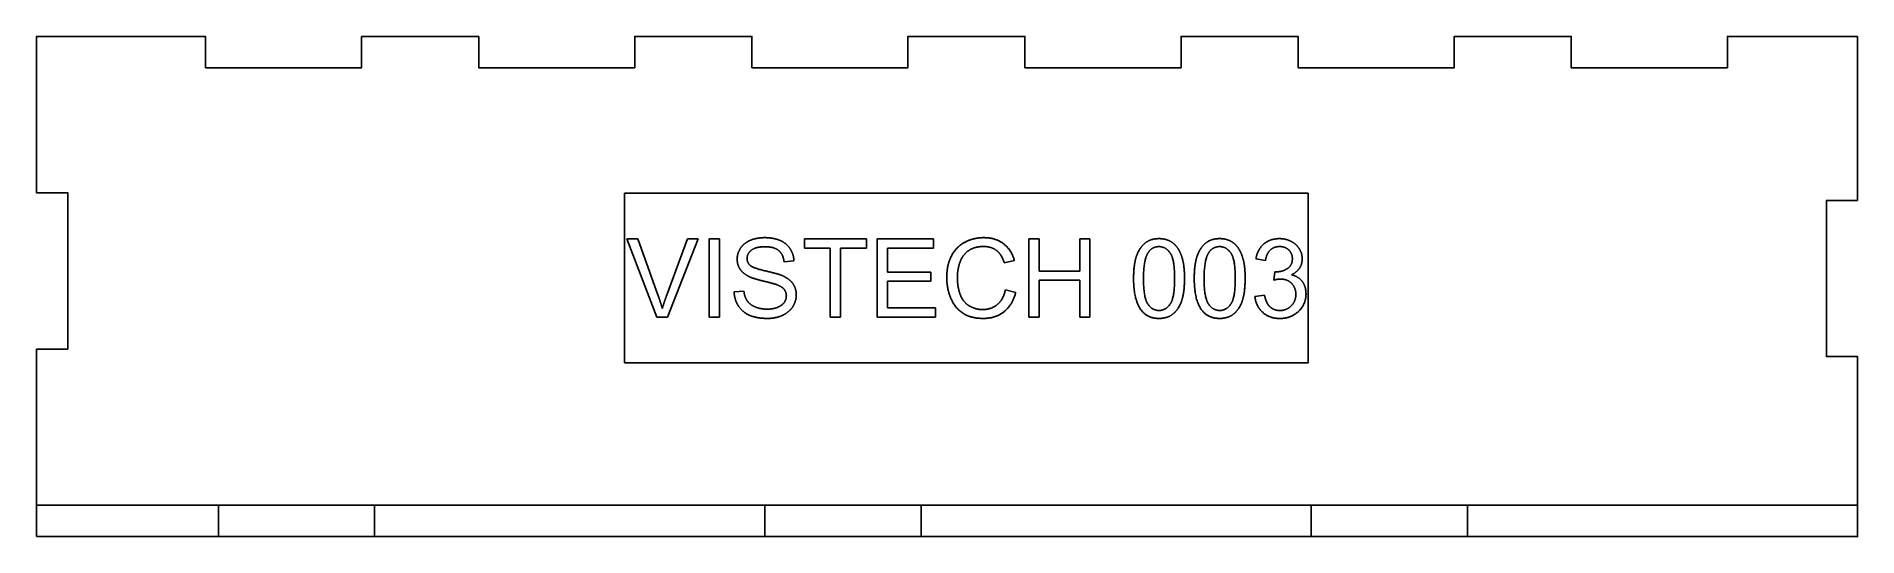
# Model space of a CAD drawing. Header units: millimetres. Extents: x -175 to 175, y 0 to 96.
import ezdxf

# ---------------------------------------------------------------- set-up
doc = ezdxf.new("R2010")
doc.units = ezdxf.units.MM
doc.layers.get('0').update_dxf_attribs({"linetype": 'CONTINUOUS'})

msp = doc.modelspace()

# ---------------------------------------------------------------- linework, layer by layer
for p, q in [((-90.02, 96), (-112.52, 96)), ((14.98, 96.02), (-7.52, 96.02)), ((119.98, 96.02), (97.48, 96.02)), ((-55.75, 42.14), (-61.56, 57.14)), ((-61.56, 57.14), (-59.42, 57.14)), ((-59.42, 57.14), (-55.52, 46.24)), ((-53.92, 46.24), (-49.87, 57.14)), ((-47.84, 57.14), (-53.72, 42.14)), ((-49.87, 57.14), (-47.84, 57.14)), ((-45.73, 42.14), (-45.73, 57.14)), ((-45.73, 57.14), (-43.74, 57.14)), ((-43.74, 57.14), (-43.74, 42.14)), ((-27.39, 55.37), (-27.39, 57.14)), ((-27.39, 57.14), (-15.5, 57.14)), ((-15.5, 57.14), (-15.5, 55.37)), ((-13.42, 42.14), (-13.42, 57.14)), ((-13.42, 57.14), (-2.58, 57.14)), ((-2.58, 57.14), (-2.58, 55.37)), ((15.71, 42.14), (15.71, 57.14)), ((15.71, 57.14), (17.69, 57.14)), ((17.69, 57.14), (17.69, 50.98)), ((25.49, 50.98), (25.49, 57.14)), ((25.49, 57.14), (27.47, 57.14)), ((27.47, 57.14), (27.47, 42.14)), ((-29.43, 52.91), (-31.33, 52.77)), ((-22.45, 55.37), (-27.39, 55.37)), ((-22.45, 42.14), (-22.45, 55.37)), ((-15.5, 55.37), (-20.46, 55.37)), ((-20.46, 55.37), (-20.46, 42.14)), ((-2.58, 55.37), (-11.44, 55.37)), ((-11.44, 55.37), (-11.44, 50.77)), ((12.94, 53.02), (10.99, 52.56)), ((61.2, 52.98), (59.36, 53.31)), ((-11.44, 50.77), (-3.14, 50.77)), ((-3.14, 49.01), (-11.44, 49.01)), ((-11.44, 49.01), (-11.44, 43.91)), ((-3.14, 50.77), (-3.14, 49.01)), ((17.69, 50.98), (25.49, 50.98)), ((25.49, 49.21), (17.69, 49.21)), ((17.69, 49.21), (17.69, 42.14)), ((25.49, 42.14), (25.49, 49.21)), ((62.8, 49.24), (63.01, 50.85)), ((-40.92, 46.96), (-39.04, 47.12)), ((11.22, 47.4), (13.2, 46.89)), ((59.17, 46.1), (61.01, 46.34)), ((-53.72, 42.14), (-55.75, 42.14)), ((-43.74, 42.14), (-45.73, 42.14)), ((-20.46, 42.14), (-22.45, 42.14)), ((-2.23, 42.14), (-13.42, 42.14)), ((-11.44, 43.91), (-2.23, 43.91)), ((-2.23, 43.91), (-2.23, 42.14)), ((17.69, 42.14), (15.71, 42.14)), ((27.47, 42.14), (25.49, 42.14))]:
    msp.add_line(p, q)
for points in [[(168.92, 6), (100, 6), (100, 0), (70, 0), (70, 6), (-5, 6), (-5, 0), (-35, 0), (-35, 6), (-110.02, 6), (-110.02, 0), (-140.02, 0), (-140.02, 6), (-175, 6), (-175, 36), (-169, 36), (-169, 66), (-175.02, 66), (-175.02, 96), (-142.52, 96), (-142.52, 90), (-112.52, 90), (-112.52, 96), (-90.02, 96), (-90.02, 90), (-60.02, 90), (-60.02, 96.02), (-37.52, 96.02), (-37.52, 90.02), (-7.52, 90.02), (-7.52, 96.02), (14.98, 96.02), (14.98, 90.02), (44.98, 90.02), (44.98, 96.02), (67.48, 96.02), (67.48, 90.02), (97.48, 90.02), (97.48, 96.02), (119.98, 96.02), (119.98, 90.02), (149.98, 90.02), (149.98, 96.02), (174.98, 96), (174.98, 64.54), (169, 64.54), (169, 49.54), (169, 34.54), (175, 34.54), (175, 6)], [(-61.97, 33.34), (69.4, 33.34), (69.4, 65.93), (-61.97, 65.93)], [(-175, 0), (175, 0), (175, 6), (-175, 6)]]:
    msp.add_lwpolyline(points, close=True)
for points in [[(-39.7, 55.38), (-39.05, 56.37), (-37.82, 56.88)], [(-37.82, 56.88), (-36.58, 57.39), (-35.06, 57.39)], [(-35.06, 57.39), (-33.4, 57.39), (-32.12, 56.86)], [(-32.12, 56.86), (-30.85, 56.32), (-30.16, 55.27)], [(0.83, 53.84), (1.73, 55.58), (3.38, 56.49)], [(3.38, 56.49), (5.04, 57.39), (7.02, 57.39)], [(7.02, 57.39), (9.27, 57.39), (10.81, 56.25)], [(10.81, 56.25), (12.34, 55.1), (12.94, 53.02)], [(36.4, 53.82), (36.95, 55.44), (38.03, 56.32)], [(38.03, 56.32), (39.11, 57.2), (40.74, 57.2)], [(40.74, 57.2), (41.95, 57.2), (42.86, 56.71)], [(42.86, 56.71), (43.77, 56.23), (44.37, 55.31)], [(48.06, 53.82), (48.6, 55.44), (49.68, 56.32)], [(49.68, 56.32), (50.76, 57.2), (52.4, 57.2)], [(52.4, 57.2), (53.61, 57.2), (54.52, 56.71)], [(54.52, 56.71), (55.43, 56.23), (56.02, 55.31)], [(59.36, 53.31), (59.69, 55.16), (60.89, 56.18)], [(60.89, 56.18), (62.09, 57.2), (63.87, 57.2)], [(63.87, 57.2), (65.1, 57.2), (66.13, 56.67)], [(66.13, 56.67), (67.16, 56.14), (67.71, 55.23)], [(-40.34, 53.26), (-40.34, 54.39), (-39.7, 55.38)], [(-39.82, 51.39), (-40.34, 52.23), (-40.34, 53.26)], [(-37.61, 54.98), (-38.43, 54.32), (-38.43, 53.39)], [(-38.43, 53.39), (-38.43, 52.58), (-37.85, 52.06)], [(-34.98, 55.64), (-36.78, 55.64), (-37.61, 54.98)], [(-32.37, 54.92), (-33.25, 55.64), (-34.98, 55.64)], [(-31.33, 52.77), (-31.48, 54.19), (-32.37, 54.92)], [(-30.16, 55.27), (-29.48, 54.23), (-29.43, 52.91)], [(-0.06, 49.75), (-0.06, 52.09), (0.83, 53.84)], [(2.46, 52.64), (1.99, 51.24), (1.99, 49.76)], [(4.09, 54.87), (2.93, 54.04), (2.46, 52.64)], [(6.98, 55.69), (5.25, 55.69), (4.09, 54.87)], [(9.48, 54.95), (8.48, 55.69), (6.98, 55.69)], [(10.99, 52.56), (10.47, 54.2), (9.48, 54.95)], [(35.85, 49.53), (35.85, 52.19), (36.4, 53.82)], [(38.7, 54.6), (37.75, 53.23), (37.75, 49.53)], [(40.72, 55.67), (39.46, 55.67), (38.7, 54.6)], [(42.88, 54.46), (42.01, 55.67), (40.72, 55.67)], [(43.74, 49.53), (43.74, 53.24), (42.88, 54.46)], [(44.37, 55.31), (44.96, 54.39), (45.3, 53.08)], [(45.3, 53.08), (45.64, 51.76), (45.64, 49.53)], [(47.51, 49.53), (47.51, 52.19), (48.06, 53.82)], [(50.35, 54.6), (49.4, 53.23), (49.4, 49.53)], [(52.38, 55.67), (51.11, 55.67), (50.35, 54.6)], [(54.53, 54.46), (53.67, 55.67), (52.38, 55.67)], [(55.4, 49.53), (55.4, 53.24), (54.53, 54.46)], [(56.02, 55.31), (56.61, 54.39), (56.95, 53.08)], [(56.95, 53.08), (57.29, 51.76), (57.29, 49.53)], [(62.12, 55.01), (61.4, 54.33), (61.2, 52.98)], [(63.91, 55.68), (62.84, 55.68), (62.12, 55.01)], [(65.68, 55.02), (64.99, 55.68), (63.91, 55.68)], [(65.42, 51.45), (66.37, 52.06), (66.37, 53.34)], [(66.37, 53.34), (66.37, 54.35), (65.68, 55.02)], [(67.71, 55.23), (68.26, 54.32), (68.26, 53.3)], [(68.26, 53.3), (68.26, 52.33), (67.74, 51.53)], [(-38.22, 49.99), (-39.29, 50.56), (-39.82, 51.39)], [(-35.32, 49.06), (-37.39, 49.55), (-38.22, 49.99)], [(-37.85, 52.06), (-37.27, 51.54), (-34.85, 50.99)], [(-32.65, 48.33), (-33.25, 48.56), (-35.32, 49.06)], [(-34.85, 50.99), (-32.43, 50.45), (-31.53, 50.04)], [(-31.53, 50.04), (-30.22, 49.43), (-29.6, 48.51)], [(0.73, 45.73), (-0.06, 47.6), (-0.06, 49.75)], [(1.99, 49.76), (1.99, 47.85), (2.54, 46.42)], [(37.34, 43.44), (35.85, 45.31), (35.85, 49.53)], [(37.75, 49.53), (37.75, 45.84), (38.61, 44.62)], [(42.88, 44.62), (43.74, 45.85), (43.74, 49.53)], [(45.64, 49.53), (45.64, 46.89), (45.09, 45.27)], [(48.99, 43.44), (47.51, 45.31), (47.51, 49.53)], [(49.4, 49.53), (49.4, 45.84), (50.27, 44.62)], [(54.53, 44.62), (55.4, 45.85), (55.4, 49.53)], [(57.29, 49.53), (57.29, 46.89), (56.75, 45.27)], [(64.1, 49.44), (63.58, 49.44), (62.8, 49.24)], [(63.01, 50.85), (63.19, 50.83), (63.31, 50.83)], [(63.31, 50.83), (64.48, 50.83), (65.42, 51.45)], [(66.21, 48.62), (65.38, 49.44), (64.1, 49.44)], [(67.74, 51.53), (67.21, 50.73), (66.19, 50.26)], [(66.19, 50.26), (67.52, 49.95), (68.26, 48.99)], [(-55.52, 46.24), (-55.05, 44.93), (-54.73, 43.78)], [(-54.73, 43.78), (-54.38, 45.01), (-53.92, 46.24)], [(-40.09, 44.26), (-40.88, 45.45), (-40.92, 46.96)], [(-39.04, 47.12), (-38.91, 45.99), (-38.42, 45.27)], [(-31.3, 47.44), (-31.71, 47.97), (-32.65, 48.33)], [(-31.31, 44.92), (-30.89, 45.51), (-30.89, 46.21)], [(-30.89, 46.21), (-30.89, 46.92), (-31.3, 47.44)], [(-28.98, 46.37), (-28.98, 45.18), (-29.66, 44.12)], [(-29.6, 48.51), (-28.98, 47.58), (-28.98, 46.37)], [(3.05, 42.87), (1.53, 43.86), (0.73, 45.73)], [(2.54, 46.42), (3.1, 44.99), (4.28, 44.29)], [(9.65, 44.54), (10.81, 45.5), (11.22, 47.4)], [(13.2, 46.89), (12.58, 44.45), (10.95, 43.17)], [(60.66, 43.05), (59.36, 44.22), (59.17, 46.1)], [(61.01, 46.34), (61.33, 44.78), (62.09, 44.09)], [(66.15, 44.3), (67.04, 45.2), (67.04, 46.53)], [(67.04, 46.53), (67.04, 47.79), (66.21, 48.62)], [(68.99, 46.57), (68.99, 44.6), (67.56, 43.24)], [(68.26, 48.99), (68.99, 48.02), (68.99, 46.57)], [(-37.93, 42.47), (-39.31, 43.07), (-40.09, 44.26)], [(-38.42, 45.27), (-37.94, 44.55), (-36.92, 44.11)], [(-34.52, 41.88), (-36.56, 41.88), (-37.93, 42.47)], [(-36.92, 44.11), (-35.89, 43.66), (-34.61, 43.66)], [(-34.61, 43.66), (-33.48, 43.66), (-32.61, 44)], [(-31.63, 42.47), (-32.92, 41.88), (-34.52, 41.88)], [(-32.61, 44), (-31.74, 44.34), (-31.31, 44.92)], [(-29.66, 44.12), (-30.35, 43.06), (-31.63, 42.47)], [(6.99, 41.88), (4.56, 41.88), (3.05, 42.87)], [(4.28, 44.29), (5.45, 43.58), (6.83, 43.58)], [(6.83, 43.58), (8.49, 43.58), (9.65, 44.54)], [(10.95, 43.17), (9.33, 41.88), (6.99, 41.88)], [(40.74, 41.88), (38.58, 41.88), (37.34, 43.44)], [(38.61, 44.62), (39.48, 43.4), (40.74, 43.4)], [(40.74, 43.4), (42.01, 43.4), (42.88, 44.62)], [(43.47, 42.77), (42.39, 41.88), (40.74, 41.88)], [(45.09, 45.27), (44.55, 43.65), (43.47, 42.77)], [(52.4, 41.88), (50.23, 41.88), (48.99, 43.44)], [(50.27, 44.62), (51.13, 43.4), (52.4, 43.4)], [(52.4, 43.4), (53.67, 43.4), (54.53, 44.62)], [(55.13, 42.77), (54.05, 41.88), (52.4, 41.88)], [(56.75, 45.27), (56.2, 43.65), (55.13, 42.77)], [(63.94, 41.87), (61.97, 41.87), (60.66, 43.05)], [(62.09, 44.09), (62.86, 43.4), (63.95, 43.4)], [(67.56, 43.24), (66.13, 41.87), (63.94, 41.87)], [(63.95, 43.4), (65.25, 43.4), (66.15, 44.3)]]:
    msp.add_open_spline(points, degree=2)

doc.saveas('drawing.dxf')
